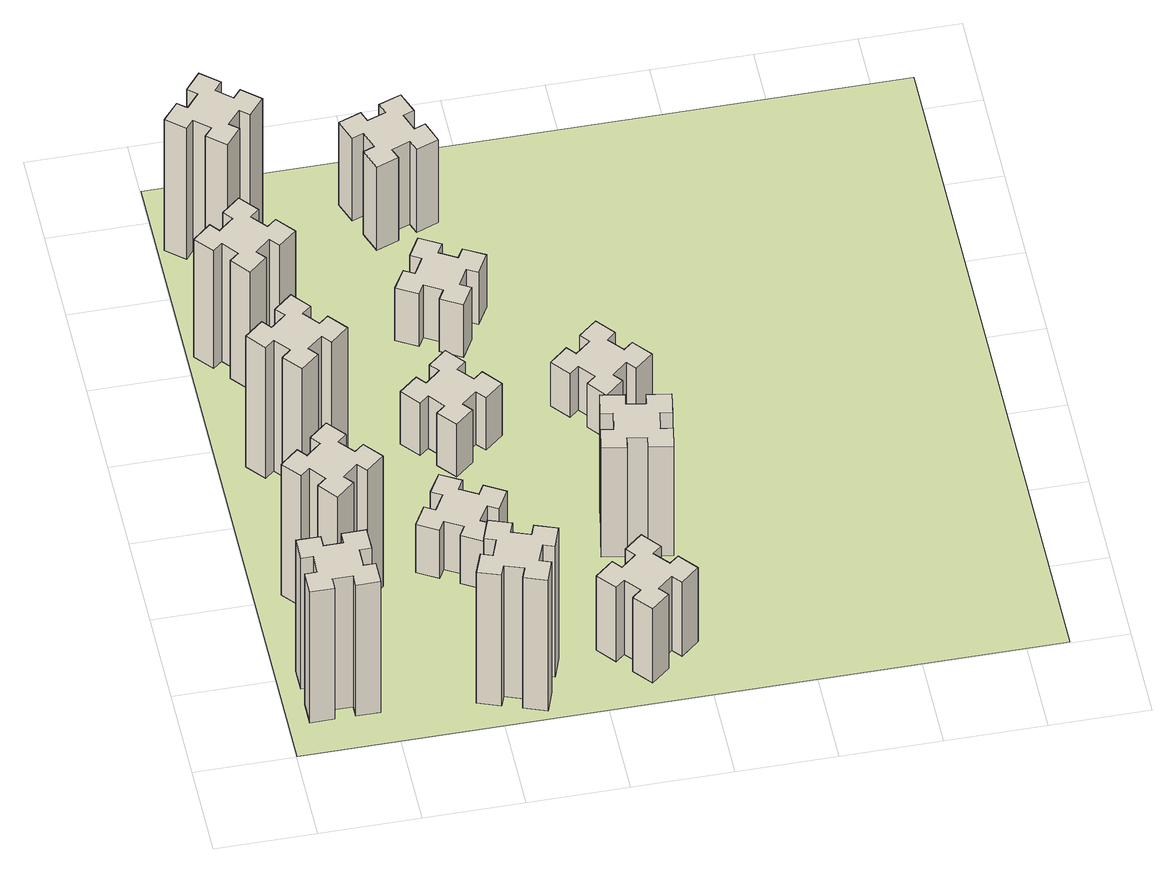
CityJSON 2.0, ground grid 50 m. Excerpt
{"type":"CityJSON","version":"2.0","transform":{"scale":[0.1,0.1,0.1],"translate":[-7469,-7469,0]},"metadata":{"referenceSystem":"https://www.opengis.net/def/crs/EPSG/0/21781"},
"CityObjects":{
"building1":{"type":"Building","attributes":{"class":"1000","function":"1000","usage":"1000","yearOfConstruction":2016,"roofType":"1000","measuredHeight":90,"storeysAboveGround":30,"storeysBelowGround":0},"geometry":[{"type":"Solid","lod":"1","boundaries":[[[[0,1,2,3,4,5,6,7,8,9,10,11,12,13,14,15,16,17,18,19]],[[17,16,20,21]],[[16,15,22,20]],[[15,14,23,22]],[[14,13,24,23]],[[13,12,25,24]],[[12,11,26,25]],[[11,10,27,26]],[[10,9,28,27]],[[9,8,29,28]],[[8,7,30,29]],[[7,6,31,30]],[[6,5,32,31]],[[5,4,33,32]],[[4,3,34,33]],[[3,2,35,34]],[[2,1,36,35]],[[1,0,37,36]],[[0,19,38,37]],[[19,18,39,38]],[[18,17,21,39]],[[24,25,26,27,28,29,30,31,32,33,34,35,36,37,38,39,21,20,22,23]]]]}]},
"building2":{"type":"Building","attributes":{"class":"1000","function":"1000","usage":"1000","yearOfConstruction":2016,"roofType":"1000","measuredHeight":90,"storeysAboveGround":30,"storeysBelowGround":0},"geometry":[{"type":"Solid","lod":"1","boundaries":[[[[40,41,42,43,44,45,46,47,48,49,50,51,52,53,54,55,56,57,58,59]],[[57,56,60,61]],[[56,55,62,60]],[[55,54,63,62]],[[54,53,64,63]],[[53,52,65,64]],[[52,51,66,65]],[[51,50,67,66]],[[50,49,68,67]],[[49,48,69,68]],[[48,47,70,69]],[[47,46,71,70]],[[46,45,72,71]],[[45,44,73,72]],[[44,43,74,73]],[[43,42,75,74]],[[42,41,76,75]],[[41,40,77,76]],[[40,59,78,77]],[[59,58,79,78]],[[58,57,61,79]],[[64,65,66,67,68,69,70,71,72,73,74,75,76,77,78,79,61,60,62,63]]]]}]},
"building3":{"type":"Building","attributes":{"class":"1000","function":"1000","usage":"1000","yearOfConstruction":2016,"roofType":"1000","measuredHeight":90,"storeysAboveGround":30,"storeysBelowGround":0},"geometry":[{"type":"Solid","lod":"1","boundaries":[[[[80,81,82,83,84,85,86,87,88,89,90,91,92,93,94,95,96,97,98,99]],[[97,96,100,101]],[[96,95,102,100]],[[95,94,103,102]],[[94,93,104,103]],[[93,92,105,104]],[[92,91,106,105]],[[91,90,107,106]],[[90,89,108,107]],[[89,88,109,108]],[[88,87,110,109]],[[87,86,111,110]],[[86,85,112,111]],[[85,84,113,112]],[[84,83,114,113]],[[83,82,115,114]],[[82,81,116,115]],[[81,80,117,116]],[[80,99,118,117]],[[99,98,119,118]],[[98,97,101,119]],[[104,105,106,107,108,109,110,111,112,113,114,115,116,117,118,119,101,100,102,103]]]]}]},
"building4":{"type":"Building","attributes":{"class":"1000","function":"1000","usage":"1000","yearOfConstruction":2016,"roofType":"1000","measuredHeight":81,"storeysAboveGround":30,"storeysBelowGround":0},"geometry":[{"type":"Solid","lod":"1","boundaries":[[[[120,121,122,123,124,125,126,127,128,129,130,131,132,133,134,135,136,137,138,139]],[[137,136,140,141]],[[136,135,142,140]],[[135,134,143,142]],[[134,133,144,143]],[[133,132,145,144]],[[132,131,146,145]],[[131,130,147,146]],[[130,129,148,147]],[[129,128,149,148]],[[128,127,150,149]],[[127,126,151,150]],[[126,125,152,151]],[[125,124,153,152]],[[124,123,154,153]],[[123,122,155,154]],[[122,121,156,155]],[[121,120,157,156]],[[120,139,158,157]],[[139,138,159,158]],[[138,137,141,159]],[[144,145,146,147,148,149,150,151,152,153,154,155,156,157,158,159,141,140,142,143]]]]}]},
"building5":{"type":"Building","attributes":{"class":"1000","function":"1000","usage":"1000","yearOfConstruction":2016,"roofType":"1000","measuredHeight":90,"storeysAboveGround":30,"storeysBelowGround":0},"geometry":[{"type":"Solid","lod":"1","boundaries":[[[[160,161,162,163,164,165,166,167,168,169,170,171,172,173,174,175,176,177,178,179]],[[177,176,180,181]],[[176,175,182,180]],[[175,174,183,182]],[[174,173,184,183]],[[173,172,185,184]],[[172,171,186,185]],[[171,170,187,186]],[[170,169,188,187]],[[169,168,189,188]],[[168,167,190,189]],[[167,166,191,190]],[[166,165,192,191]],[[165,164,193,192]],[[164,163,194,193]],[[163,162,195,194]],[[162,161,196,195]],[[161,160,197,196]],[[160,179,198,197]],[[179,178,199,198]],[[178,177,181,199]],[[184,185,186,187,188,189,190,191,192,193,194,195,196,197,198,199,181,180,182,183]]]]}]},
"building6":{"type":"Building","attributes":{"class":"1000","function":"1000","usage":"1000","yearOfConstruction":2016,"roofType":"1000","measuredHeight":90,"storeysAboveGround":30,"storeysBelowGround":0},"geometry":[{"type":"Solid","lod":"1","boundaries":[[[[200,201,202,203,204,205,206,207,208,209,210,211,212,213,214,215,216,217,218,219]],[[217,216,220,221]],[[216,215,222,220]],[[215,214,223,222]],[[214,213,224,223]],[[213,212,225,224]],[[212,211,226,225]],[[211,210,227,226]],[[210,209,228,227]],[[209,208,229,228]],[[208,207,230,229]],[[207,206,231,230]],[[206,205,232,231]],[[205,204,233,232]],[[204,203,234,233]],[[203,202,235,234]],[[202,201,236,235]],[[201,200,237,236]],[[200,219,238,237]],[[219,218,239,238]],[[218,217,221,239]],[[224,225,226,227,228,229,230,231,232,233,234,235,236,237,238,239,221,220,222,223]]]]}]},
"building7":{"type":"Building","attributes":{"class":"1000","function":"1000","usage":"1000","yearOfConstruction":2016,"roofType":"1000","measuredHeight":33,"storeysAboveGround":30,"storeysBelowGround":0},"geometry":[{"type":"Solid","lod":"1","boundaries":[[[[240,241,242,243,244,245,246,247,248,249,250,251,252,253,254,255,256,257,258,259]],[[257,256,260,261]],[[256,255,262,260]],[[255,254,263,262]],[[254,253,264,263]],[[253,252,265,264]],[[252,251,266,265]],[[251,250,267,266]],[[250,249,268,267]],[[249,248,269,268]],[[248,247,270,269]],[[247,246,271,270]],[[246,245,272,271]],[[245,244,273,272]],[[244,243,274,273]],[[243,242,275,274]],[[242,241,276,275]],[[241,240,277,276]],[[240,259,278,277]],[[259,258,279,278]],[[258,257,261,279]],[[264,265,266,267,268,269,270,271,272,273,274,275,276,277,278,279,261,260,262,263]]]]}]},
"building8":{"type":"Building","attributes":{"class":"1000","function":"1000","usage":"1000","yearOfConstruction":2016,"roofType":"1000","measuredHeight":36,"storeysAboveGround":30,"storeysBelowGround":0},"geometry":[{"type":"Solid","lod":"1","boundaries":[[[[280,281,282,283,284,285,286,287,288,289,290,291,292,293,294,295,296,297,298,299]],[[297,296,300,301]],[[296,295,302,300]],[[295,294,303,302]],[[294,293,304,303]],[[293,292,305,304]],[[292,291,306,305]],[[291,290,307,306]],[[290,289,308,307]],[[289,288,309,308]],[[288,287,310,309]],[[287,286,311,310]],[[286,285,312,311]],[[285,284,313,312]],[[284,283,314,313]],[[283,282,315,314]],[[282,281,316,315]],[[281,280,317,316]],[[280,299,318,317]],[[299,298,319,318]],[[298,297,301,319]],[[304,305,306,307,308,309,310,311,312,313,314,315,316,317,318,319,301,300,302,303]]]]}]},
"building9":{"type":"Building","attributes":{"class":"1000","function":"1000","usage":"1000","yearOfConstruction":2016,"roofType":"1000","measuredHeight":51,"storeysAboveGround":30,"storeysBelowGround":0},"geometry":[{"type":"Solid","lod":"1","boundaries":[[[[320,321,322,323,324,325,326,327,328,329,330,331,332,333,334,335,336,337,338,339]],[[337,336,340,341]],[[336,335,342,340]],[[335,334,343,342]],[[334,333,344,343]],[[333,332,345,344]],[[332,331,346,345]],[[331,330,347,346]],[[330,329,348,347]],[[329,328,349,348]],[[328,327,350,349]],[[327,326,351,350]],[[326,325,352,351]],[[325,324,353,352]],[[324,323,354,353]],[[323,322,355,354]],[[322,321,356,355]],[[321,320,357,356]],[[320,339,358,357]],[[339,338,359,358]],[[338,337,341,359]],[[344,345,346,347,348,349,350,351,352,353,354,355,356,357,358,359,341,340,342,343]]]]}]},
"building10":{"type":"Building","attributes":{"class":"1000","function":"1000","usage":"1000","yearOfConstruction":2016,"roofType":"1000","measuredHeight":36,"storeysAboveGround":30,"storeysBelowGround":0},"geometry":[{"type":"Solid","lod":"1","boundaries":[[[[360,361,362,363,364,365,366,367,368,369,370,371,372,373,374,375,376,377,378,379]],[[377,376,380,381]],[[376,375,382,380]],[[375,374,383,382]],[[374,373,384,383]],[[373,372,385,384]],[[372,371,386,385]],[[371,370,387,386]],[[370,369,388,387]],[[369,368,389,388]],[[368,367,390,389]],[[367,366,391,390]],[[366,365,392,391]],[[365,364,393,392]],[[364,363,394,393]],[[363,362,395,394]],[[362,361,396,395]],[[361,360,397,396]],[[360,379,398,397]],[[379,378,399,398]],[[378,377,381,399]],[[384,385,386,387,388,389,390,391,392,393,394,395,396,397,398,399,381,380,382,383]]]]}]},
"building11":{"type":"Building","attributes":{"class":"1000","function":"1000","usage":"1000","yearOfConstruction":2016,"roofType":"1000","measuredHeight":57,"storeysAboveGround":30,"storeysBelowGround":0},"geometry":[{"type":"Solid","lod":"1","boundaries":[[[[400,401,402,403,404,405,406,407,408,409,410,411,412,413,414,415,416,417,418,419]],[[417,416,420,421]],[[416,415,422,420]],[[415,414,423,422]],[[414,413,424,423]],[[413,412,425,424]],[[412,411,426,425]],[[411,410,427,426]],[[410,409,428,427]],[[409,408,429,428]],[[408,407,430,429]],[[407,406,431,430]],[[406,405,432,431]],[[405,404,433,432]],[[404,403,434,433]],[[403,402,435,434]],[[402,401,436,435]],[[401,400,437,436]],[[400,419,438,437]],[[419,418,439,438]],[[418,417,421,439]],[[424,425,426,427,428,429,430,431,432,433,434,435,436,437,438,439,421,420,422,423]]]]}]},
"building12":{"type":"Building","attributes":{"class":"1000","function":"1000","usage":"1000","yearOfConstruction":2016,"roofType":"1000","measuredHeight":75,"storeysAboveGround":30,"storeysBelowGround":0},"geometry":[{"type":"Solid","lod":"1","boundaries":[[[[440,441,442,443,444,445,446,447,448,449,450,451,452,453,454,455,456,457,458,459]],[[457,456,460,461]],[[456,455,462,460]],[[455,454,463,462]],[[454,453,464,463]],[[453,452,465,464]],[[452,451,466,465]],[[451,450,467,466]],[[450,449,468,467]],[[449,448,469,468]],[[448,447,470,469]],[[447,446,471,470]],[[446,445,472,471]],[[445,444,473,472]],[[444,443,474,473]],[[443,442,475,474]],[[442,441,476,475]],[[441,440,477,476]],[[440,459,478,477]],[[459,458,479,478]],[[458,457,461,479]],[[464,465,466,467,468,469,470,471,472,473,474,475,476,477,478,479,461,460,462,463]]]]}]},
"building13":{"type":"Building","attributes":{"class":"1000","function":"1000","usage":"1000","yearOfConstruction":2016,"roofType":"1000","measuredHeight":30,"storeysAboveGround":30,"storeysBelowGround":0},"geometry":[{"type":"Solid","lod":"1","boundaries":[[[[480,481,482,483,484,485,486,487,488,489,490,491,492,493,494,495,496,497,498,499]],[[497,496,500,501]],[[496,495,502,500]],[[495,494,503,502]],[[494,493,504,503]],[[493,492,505,504]],[[492,491,506,505]],[[491,490,507,506]],[[490,489,508,507]],[[489,488,509,508]],[[488,487,510,509]],[[487,486,511,510]],[[486,485,512,511]],[[485,484,513,512]],[[484,483,514,513]],[[483,482,515,514]],[[482,481,516,515]],[[481,480,517,516]],[[480,499,518,517]],[[499,498,519,518]],[[498,497,501,519]],[[504,505,506,507,508,509,510,511,512,513,514,515,516,517,518,519,501,500,502,503]]]]}]},
"landuse1":{"type":"LandUse","attributes":{"name":"plot1","function":"1010"},"geometry":[{"type":"MultiSurface","lod":"1","boundaries":[[[520,521,522,523]]]}]}
},
"vertices":[
[165,425,0],[165,325,0],[105,325,0],[105,205,0],[225,205,0],[225,265,0],[325,265,0],[325,205,0],[445,205,0],[445,325,0],[385,325,0],[385,425,0],[445,425,0],[445,545,0],[325,545,0],[325,485,0],[225,485,0],[225,545,0],[105,545,0],[105,425,0],[225,485,900],[225,545,900],[325,485,900],[325,545,900],[445,545,900],[445,425,900],[385,425,900],[385,325,900],[445,325,900],[445,205,900],[325,205,900],[325,265,900],[225,265,900],[225,205,900],[105,205,900],[105,325,900],[165,325,900],[165,425,900],[105,425,900],[105,545,900],
[492,1048,0],[427,1124,0],[473,1163,0],[396,1255,0],[304,1178,0],[343,1132,0],[266,1067,0],[228,1113,0],[136,1036,0],[213,944,0],[259,983,0],[323,906,0],[277,868,0],[354,776,0],[446,853,0],[408,899,0],[484,963,0],[523,917,0],[615,994,0],[538,1086,0],[484,963,900],[523,917,900],[408,899,900],[446,853,900],[354,776,900],[277,868,900],[323,906,900],[259,983,900],[213,944,900],[136,1036,900],[228,1113,900],[266,1067,900],[343,1132,900],[304,1178,900],[396,1255,900],[473,1163,900],[427,1124,900],[492,1048,900],[538,1086,900],[615,994,900],
[492,1888,0],[427,1964,0],[473,2003,0],[396,2095,0],[304,2018,0],[343,1972,0],[266,1907,0],[228,1953,0],[136,1876,0],[213,1784,0],[259,1823,0],[323,1746,0],[277,1708,0],[354,1616,0],[446,1693,0],[408,1739,0],[484,1803,0],[523,1757,0],[615,1834,0],[538,1926,0],[484,1803,900],[523,1757,900],[408,1739,900],[446,1693,900],[354,1616,900],[277,1708,900],[323,1746,900],[259,1823,900],[213,1784,900],[136,1876,900],[228,1953,900],[266,1907,900],[343,1972,900],[304,2018,900],[396,2095,900],[473,2003,900],[427,1964,900],[492,1888,900],[538,1926,900],[615,1834,900],
[243,2712,0],[166,2647,0],[128,2693,0],[36,2616,0],[113,2524,0],[159,2563,0],[223,2486,0],[177,2448,0],[254,2356,0],[346,2433,0],[308,2479,0],[384,2543,0],[423,2497,0],[515,2574,0],[438,2666,0],[392,2628,0],[327,2704,0],[373,2743,0],[296,2835,0],[204,2758,0],[327,2704,810],[373,2743,810],[392,2628,810],[438,2666,810],[515,2574,810],[423,2497,810],[384,2543,810],[308,2479,810],[346,2433,810],[254,2356,810],[177,2448,810],[223,2486,810],[159,2563,810],[113,2524,810],[36,2616,810],[128,2693,810],[166,2647,810],[243,2712,810],[204,2758,810],[296,2835,810],
[1029,360,0],[995,266,0],[939,287,0],[897,174,0],[1010,133,0],[1031,189,0],[1125,155,0],[1104,99,0],[1217,57,0],[1258,170,0],[1202,191,0],[1236,285,0],[1292,264,0],[1333,377,0],[1220,418,0],[1200,362,0],[1106,396,0],[1127,452,0],[1014,493,0],[973,380,0],[1106,396,900],[1127,452,900],[1200,362,900],[1220,418,900],[1333,377,900],[1292,264,900],[1236,285,900],[1202,191,900],[1258,170,900],[1217,57,900],[1104,99,900],[1125,155,900],[1031,189,900],[1010,133,900],[897,174,900],[939,287,900],[995,266,900],[1029,360,900],[973,380,900],[1014,493,900],
[384,3387,0],[308,3452,0],[346,3498,0],[254,3575,0],[177,3483,0],[223,3444,0],[159,3368,0],[113,3406,0],[36,3314,0],[128,3237,0],[166,3283,0],[243,3219,0],[204,3173,0],[296,3096,0],[373,3188,0],[327,3226,0],[392,3303,0],[438,3264,0],[515,3356,0],[423,3433,0],[392,3303,900],[438,3264,900],[327,3226,900],[373,3188,900],[296,3096,900],[204,3173,900],[243,3219,900],[166,3283,900],[128,3237,900],[36,3314,900],[113,3406,900],[159,3368,900],[223,3444,900],[177,3483,900],[254,3575,900],[346,3498,900],[308,3452,900],[384,3387,900],[423,3433,900],[515,3356,900],
[1086,1017,0],[1136,1104,0],[1188,1074,0],[1248,1178,0],[1144,1238,0],[1114,1186,0],[1027,1236,0],[1057,1288,0],[953,1348,0],[893,1244,0],[945,1214,0],[895,1127,0],[843,1157,0],[783,1053,0],[887,993,0],[917,1045,0],[1004,995,0],[974,943,0],[1078,883,0],[1138,987,0],[1004,995,330],[974,943,330],[917,1045,330],[887,993,330],[783,1053,330],[843,1157,330],[895,1127,330],[945,1214,330],[893,1244,330],[953,1348,330],[1057,1288,330],[1027,1236,330],[1114,1186,330],[1144,1238,330],[1248,1178,330],[1188,1074,330],[1136,1104,330],[1086,1017,330],[1138,987,330],[1078,883,330],
[1083,1972,0],[1006,1907,0],[968,1953,0],[876,1876,0],[953,1784,0],[999,1823,0],[1063,1746,0],[1017,1708,0],[1094,1616,0],[1186,1693,0],[1148,1739,0],[1224,1803,0],[1263,1757,0],[1355,1834,0],[1278,1926,0],[1232,1888,0],[1167,1964,0],[1213,2003,0],[1136,2095,0],[1044,2018,0],[1167,1964,360],[1213,2003,360],[1232,1888,360],[1278,1926,360],[1355,1834,360],[1263,1757,360],[1224,1803,360],[1148,1739,360],[1186,1693,360],[1094,1616,360],[1017,1708,360],[1063,1746,360],[999,1823,360],[953,1784,360],[876,1876,360],[968,1953,360],[1006,1907,360],[1083,1972,360],[1044,2018,360],[1136,2095,360],
[1639,343,0],[1703,266,0],[1657,228,0],[1734,136,0],[1826,213,0],[1788,259,0],[1864,323,0],[1903,277,0],[1995,354,0],[1918,446,0],[1872,408,0],[1807,484,0],[1853,523,0],[1776,615,0],[1684,538,0],[1723,492,0],[1646,427,0],[1608,473,0],[1516,396,0],[1593,304,0],[1646,427,510],[1608,473,510],[1723,492,510],[1684,538,510],[1776,615,510],[1853,523,510],[1807,484,510],[1872,408,510],[1918,446,510],[1995,354,510],[1903,277,510],[1864,323,510],[1788,259,510],[1826,213,510],[1734,136,510],[1657,228,510],[1703,266,510],[1639,343,510],[1593,304,510],[1516,396,510],
[1314,2666,0],[1227,2716,0],[1257,2768,0],[1153,2828,0],[1093,2724,0],[1145,2694,0],[1095,2607,0],[1043,2637,0],[983,2533,0],[1087,2473,0],[1117,2525,0],[1204,2475,0],[1174,2423,0],[1278,2363,0],[1338,2467,0],[1286,2497,0],[1336,2584,0],[1388,2554,0],[1448,2658,0],[1344,2718,0],[1336,2584,360],[1388,2554,360],[1286,2497,360],[1338,2467,360],[1278,2363,360],[1174,2423,360],[1204,2475,360],[1117,2525,360],[1087,2473,360],[983,2533,360],[1043,2637,360],[1095,2607,360],[1145,2694,360],[1093,2724,360],[1153,2828,360],[1257,2768,360],[1227,2716,360],[1314,2666,360],[1344,2718,360],[1448,2658,360],
[1125,3456,0],[1031,3422,0],[1010,3478,0],[897,3437,0],[939,3324,0],[995,3345,0],[1029,3251,0],[973,3230,0],[1014,3117,0],[1127,3159,0],[1106,3215,0],[1200,3249,0],[1220,3193,0],[1333,3234,0],[1292,3347,0],[1236,3326,0],[1202,3420,0],[1258,3440,0],[1217,3553,0],[1104,3512,0],[1202,3420,570],[1258,3440,570],[1236,3326,570],[1292,3347,570],[1333,3234,570],[1220,3193,570],[1200,3249,570],[1106,3215,570],[1127,3159,570],[1014,3117,570],[973,3230,570],[1029,3251,570],[995,3345,570],[939,3324,570],[897,3437,570],[1010,3478,570],[1031,3422,570],[1125,3456,570],[1104,3512,570],[1217,3553,570],
[1955,1047,0],[1972,1145,0],[2031,1135,0],[2052,1253,0],[1934,1274,0],[1924,1215,0],[1825,1232,0],[1836,1291,0],[1717,1312,0],[1697,1194,0],[1756,1184,0],[1738,1085,0],[1679,1096,0],[1658,977,0],[1777,957,0],[1787,1016,0],[1885,998,0],[1875,939,0],[1993,918,0],[2014,1037,0],[1885,998,750],[1875,939,750],[1787,1016,750],[1777,957,750],[1658,977,750],[1679,1096,750],[1738,1085,750],[1756,1184,750],[1697,1194,750],[1717,1312,750],[1836,1291,750],[1825,1232,750],[1924,1215,750],[1934,1274,750],[2052,1253,750],[2031,1135,750],[1972,1145,750],[1955,1047,750],[2014,1037,750],[1993,918,750],
[1972,1988,0],[1907,2064,0],[1953,2103,0],[1876,2195,0],[1784,2118,0],[1823,2072,0],[1746,2007,0],[1708,2053,0],[1616,1976,0],[1693,1884,0],[1739,1923,0],[1803,1846,0],[1757,1808,0],[1834,1716,0],[1926,1793,0],[1888,1839,0],[1964,1903,0],[2003,1857,0],[2095,1934,0],[2018,2026,0],[1964,1903,300],[2003,1857,300],[1888,1839,300],[1926,1793,300],[1834,1716,300],[1757,1808,300],[1803,1846,300],[1739,1923,300],[1693,1884,300],[1616,1976,300],[1708,2053,300],[1746,2007,300],[1823,2072,300],[1784,2118,300],[1876,2195,300],[1953,2103,300],[1907,2064,300],[1972,1988,300],[2018,2026,300],[2095,1934,300],
[5,3705,0],[3705,3705,0],[3705,5,0],[5,5,0]
]}
